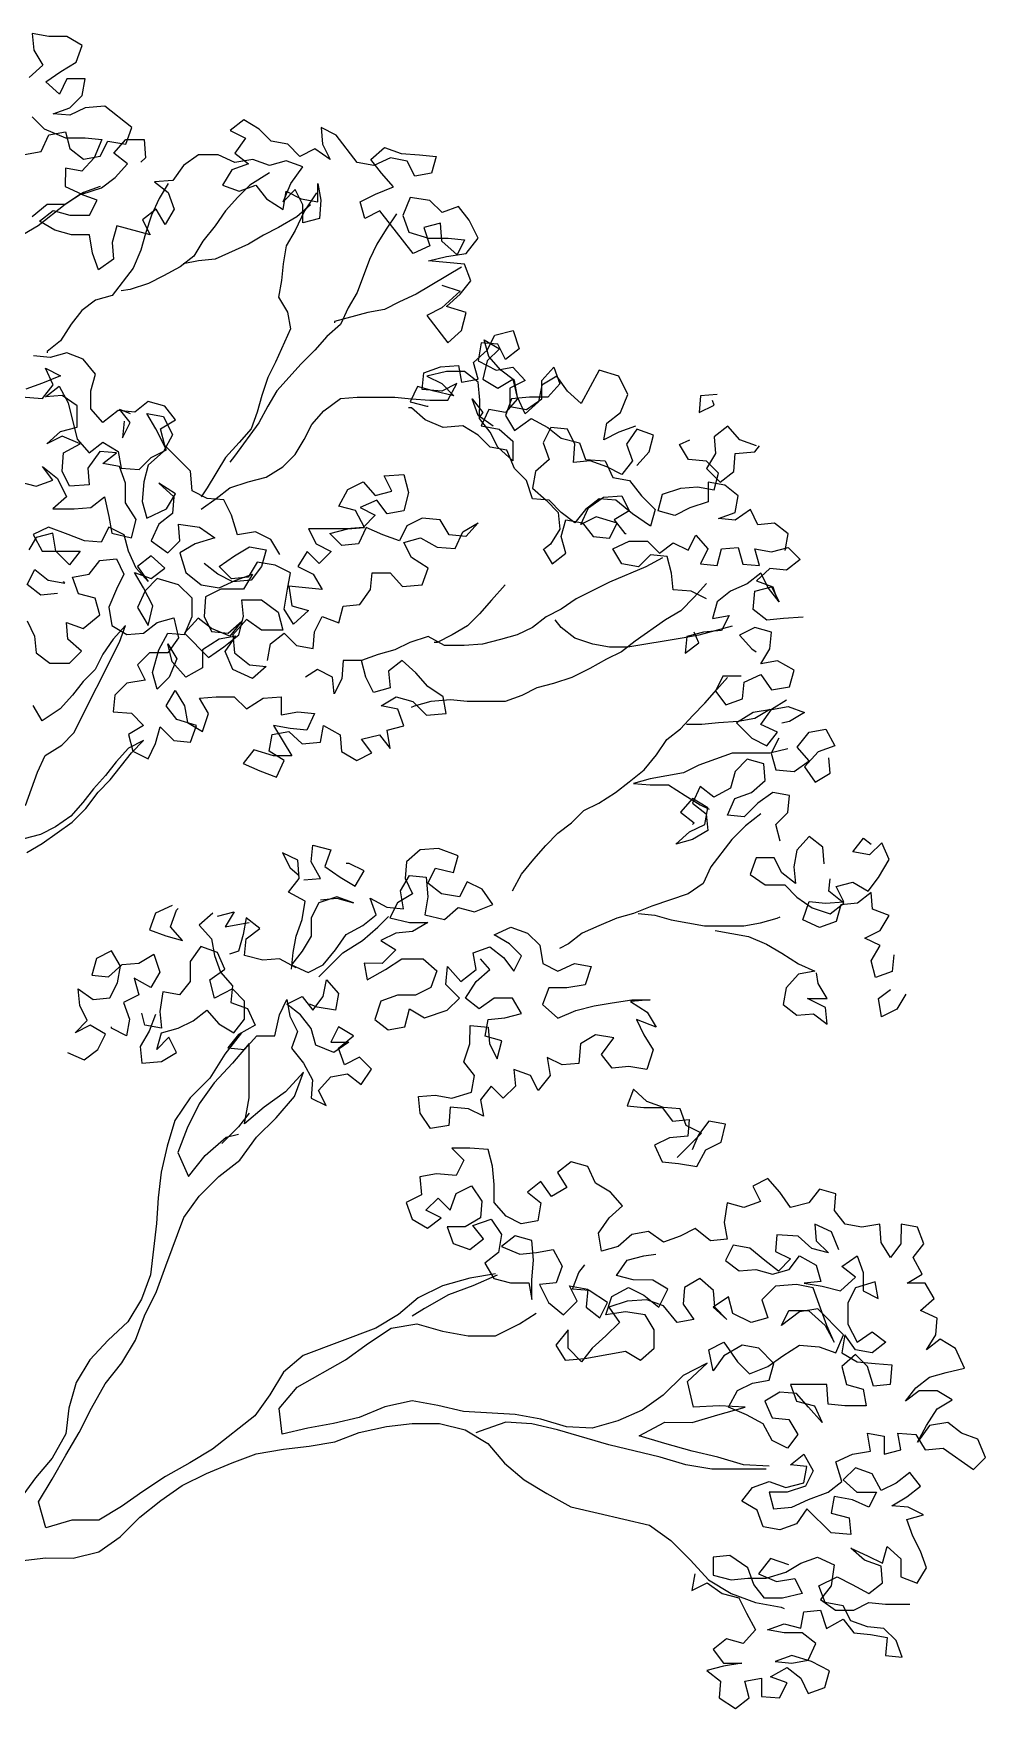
# Model space of a CAD drawing. Header units: millimetres. Extents: x -4.6 to 4.6, y 0 to 11.9.
# Drawn here: x 1.25 to 4.65, y 5.73 to 11.7 of the extents above; entities that cross this region are included whole.
import ezdxf

# ---------------------------------------------------------------- set-up
doc = ezdxf.new("R2010")
doc.units = ezdxf.units.MM
doc.layers.add('ceco.net 169', color=7, linetype='Continuous')

msp = doc.modelspace()

# ---------------------------------------------------------------- linework, layer by layer
at = {"layer": 'ceco.net 169'}
for p, q in [((1.9947, 8.1378), (1.9353, 8.0624)), ((1.9353, 8.0624), (1.8813, 7.9761)), ((1.8813, 7.9761), (1.8111, 7.9061)), ((1.8111, 7.9061), (1.7571, 7.8252)), ((1.7571, 7.8252), (1.73, 7.7335)), ((1.73, 7.7335), (1.7084, 7.6418)), ((1.7084, 7.6418), (1.6975, 7.5501)), ((1.6975, 7.5501), (1.692, 7.4584)), ((1.692, 7.4584), (1.6703, 7.2751)), ((1.6703, 7.2751), (1.6378, 7.1888)), ((1.6378, 7.1888), (1.5892, 7.1079)), ((1.5892, 7.1079), (1.519, 7.0432)), ((1.519, 7.0432), (1.4542, 6.9732)), ((1.4542, 6.9732), (1.4056, 6.8923)), ((1.4056, 6.8923), (1.3785, 6.8006)), ((1.3785, 6.8006), (1.3677, 6.7089)), ((1.3677, 6.7089), (1.319, 6.6227)), ((1.319, 6.6227), (1.2596, 6.5526)), ((1.2596, 6.5526), (1.2056, 6.4771))]:
    msp.add_line(p, q, dxfattribs=at)
for points in [[(1.2208, 11.2672), (1.2801, 11.278), (1.3072, 11.3373), (1.3665, 11.348), (1.3826, 11.2886), (1.4312, 11.2508), (1.4905, 11.2616), (1.5175, 11.3155), (1.5822, 11.3046), (1.6039, 11.364), (1.5068, 11.4396), (1.4367, 11.4342), (1.3828, 11.4073), (1.3234, 11.4128), (1.3828, 11.4343), (1.426, 11.4774), (1.4368, 11.5367), (1.3721, 11.5368), (1.3451, 11.4829), (1.2966, 11.5261), (1.3505, 11.5638), (1.4045, 11.5961), (1.4261, 11.6554), (1.3722, 11.6878), (1.3075, 11.6879), (1.2482, 11.6987), (1.2535, 11.6394), (1.2858, 11.5854), (1.2372, 11.5423)], [(1.2479, 11.4021), (1.291, 11.3589), (1.3665, 11.3264), (1.4366, 11.3264), (1.496, 11.3209), (1.4689, 11.2562), (1.4257, 11.2077), (1.3664, 11.2185), (1.3663, 11.1538), (1.4256, 11.1268), (1.4958, 11.1483), (1.5444, 11.186), (1.5876, 11.2345), (1.5391, 11.2723), (1.5823, 11.3208), (1.647, 11.3208), (1.6523, 11.256), (1.6361, 11.2399)], [(2.7092, 10.802), (2.7739, 10.7803), (2.7091, 10.721), (2.6551, 10.6941), (2.7306, 10.5969), (2.7792, 10.6401), (2.7954, 10.7048), (2.7253, 10.7264), (2.7739, 10.7695), (2.8117, 10.818), (2.7902, 10.8774), (2.6607, 10.8883), (2.7255, 10.9044), (2.7956, 10.9152), (2.8388, 10.9691), (2.8065, 11.0338), (2.7688, 11.0824), (2.7094, 11.0609), (2.6663, 11.1041), (2.5962, 11.1149), (2.5692, 11.0502), (2.5907, 10.9909), (2.6608, 10.9692), (2.7309, 10.9692), (2.7902, 10.9637), (2.7632, 10.9098), (2.7093, 10.9584), (2.704, 11.0231), (2.6446, 11.007), (2.6662, 10.9422), (2.6068, 10.9153), (2.5691, 10.9639), (2.526, 11.0179), (2.4883, 11.0665), (2.4343, 11.0395), (2.4182, 11.0989), (2.4721, 11.1258), (2.5369, 11.1527), (2.4938, 11.2013), (2.4561, 11.2499), (2.5047, 11.293), (2.564, 11.2714), (2.6287, 11.2659), (2.688, 11.2605), (2.6718, 11.2012), (2.6124, 11.1904), (2.5855, 11.2444), (2.5262, 11.2552), (2.4668, 11.2283), (2.4075, 11.2392), (2.3321, 11.3363), (2.2782, 11.3633), (2.2835, 11.304), (2.3104, 11.25), (2.2565, 11.2878), (2.2025, 11.2609), (2.1594, 11.3041), (2.1001, 11.315), (2.057, 11.3582), (2.0031, 11.3906), (1.9545, 11.3529), (2.0084, 11.3258), (1.9706, 11.2719), (2.0191, 11.2341), (1.9598, 11.2126), (1.9273, 11.1587), (1.9867, 11.1371), (2.046, 11.1586), (2.0837, 11.11), (2.143, 11.0722), (2.1539, 11.1369), (2.2078, 11.1099), (2.2671, 11.099), (2.2672, 11.1638), (2.2779, 11.1044), (2.2725, 11.0397), (2.2131, 11.0236), (2.2132, 11.0883), (2.1863, 11.1423), (2.1431, 11.0992), (2.1701, 11.1639), (2.2133, 11.2232), (2.154, 11.2448), (2.0946, 11.2287), (2.0353, 11.2503), (1.9706, 11.2396), (1.9113, 11.2666), (1.8411, 11.2667), (1.7872, 11.2289), (1.7493, 11.175), (1.6846, 11.1697), (1.7331, 11.1319), (1.7546, 11.0725), (1.7222, 11.0186), (1.6899, 11.0726), (1.6413, 11.0349), (1.6683, 10.9809), (1.5496, 11.0134), (1.5334, 10.9541), (1.5387, 10.8947), (1.4847, 10.857), (1.4632, 10.9164), (1.4525, 10.9811), (1.3878, 10.9812), (1.3284, 10.9974), (1.2745, 11.0298), (1.3231, 11.0675), (1.3824, 11.0513), (1.4526, 11.0512), (1.4796, 11.1052), (1.4203, 11.1268), (1.3663, 11.0891), (1.3015, 11.0891), (1.2476, 11.046)], [(1.7332, 11.1643), (1.7007, 11.1103), (1.6737, 11.051), (1.6521, 10.9863), (1.6358, 10.927), (1.6088, 10.8623), (1.5332, 10.7653), (1.4739, 10.7491), (1.4253, 10.7114), (1.3875, 10.6629), (1.3497, 10.6036), (1.3011, 10.5659), (1.3011, 10.5605)], [(2.0946, 11.2017), (2.0244, 11.1586), (1.9812, 11.1155), (1.938, 11.067), (1.9002, 11.0131), (1.857, 10.9592), (1.8246, 10.9053), (1.776, 10.8675), (1.7167, 10.8352), (1.6627, 10.8083), (1.598, 10.7868), (1.5656, 10.7814)], [(1.4904, 11.1537), (1.431, 11.1322), (1.3663, 11.0891), (1.2691, 11.0136), (1.2151, 10.9813), (1.1558, 10.9598), (1.1018, 10.9329), (1.0425, 10.9114), (1.0209, 10.906)], [(2.2618, 11.1314), (2.2186, 11.0667), (2.1861, 10.9966), (2.1537, 10.9427), (2.1429, 10.878), (2.1374, 10.8187), (2.1266, 10.7593), (2.1589, 10.7054), (2.1696, 10.646), (2.1156, 10.5274), (2.0885, 10.4735), (2.0669, 10.4088), (2.0507, 10.3494), (2.029, 10.2901), (1.9858, 10.2416), (1.9372, 10.1877), (1.8724, 10.0799), (1.8508, 10.0475)], [(2.2401, 11.0883), (2.1916, 11.0452), (2.1268, 11.0075), (2.0728, 10.9805), (2.0189, 10.9482), (1.9001, 10.8944), (1.8408, 10.8891), (1.7868, 10.8783)], [(2.5476, 11.0556), (2.5098, 11.0017), (2.4774, 10.9478), (2.4503, 10.8939), (2.4071, 10.7753), (2.3747, 10.7213), (2.3476, 10.662), (2.2991, 10.6189), (2.2559, 10.5704), (2.2073, 10.5219), (2.1209, 10.4249), (2.0885, 10.371), (2.056, 10.3117), (1.9696, 10.1931), (1.9534, 10.1715)], [(2.7794, 10.8666), (2.6175, 10.7697), (2.5581, 10.7428), (2.5041, 10.7158), (2.4448, 10.7051), (2.3261, 10.6728), (2.3261, 10.6674)], [(1.8508, 10.0044), (1.9047, 10.0421), (1.9533, 10.0798), (2.0181, 10.1013), (2.0828, 10.1175), (2.1422, 10.1552), (2.1854, 10.1983), (2.2178, 10.2522), (2.2448, 10.3061), (2.288, 10.3546), (2.3474, 10.3977), (2.4067, 10.4031), (2.5416, 10.4029), (2.6009, 10.3975), (2.6657, 10.392), (2.7304, 10.392), (2.7628, 10.4513), (2.7088, 10.4244), (2.6387, 10.4298), (2.6442, 10.4891), (2.7035, 10.5107), (2.7683, 10.516), (2.779, 10.4567), (2.8383, 10.4674), (2.8222, 10.5267), (2.8708, 10.5698), (2.8978, 10.6238), (2.9626, 10.6399), (2.9841, 10.5751), (2.9355, 10.5374), (2.9086, 10.5914), (2.8492, 10.5968), (2.8384, 10.5321), (2.9031, 10.4997), (2.9624, 10.5104), (3.0056, 10.4618), (2.9516, 10.4349), (2.9515, 10.3702), (3.0109, 10.3593), (3.0648, 10.3971), (3.0649, 10.4618), (3.1081, 10.5103), (3.1296, 10.4509), (3.0864, 10.4024), (3.0217, 10.4025), (2.957, 10.3972), (2.9353, 10.3378), (2.9676, 10.2839), (3.027, 10.327), (3.0863, 10.2945), (3.1348, 10.2567), (3.1996, 10.2405), (3.2211, 10.1811), (3.2912, 10.1757), (3.3181, 10.1163), (3.3774, 10.1055), (3.4205, 10.0515), (3.469, 10.0029), (3.4528, 9.9436), (3.3881, 9.9868), (3.3288, 10.0354), (3.2695, 10.0408), (3.2209, 10.0031), (3.1831, 9.9546), (3.1346, 9.9924), (3.0915, 10.0356), (3.0321, 10.0411), (3.0106, 10.1058), (2.9675, 10.149), (2.9406, 10.2138), (2.8813, 10.2246), (2.8382, 10.2678), (2.7842, 10.3002), (2.7141, 10.2949), (2.6494, 10.3219), (2.6009, 10.3651), (2.5901, 10.3651)], [(3.3992, 10.2997), (3.3398, 10.2781), (3.2859, 10.2512), (3.2967, 10.3105), (3.3453, 10.3483), (3.3723, 10.413), (3.34, 10.4777), (3.2699, 10.4994), (3.2051, 10.3807), (3.1566, 10.4239), (3.1189, 10.4779), (3.0649, 10.4456), (3.054, 10.3863), (3.0055, 10.3432), (2.9785, 10.4025), (2.9678, 10.4619), (2.9193, 10.4997), (2.8762, 10.5483), (2.86, 10.6076), (2.914, 10.5752), (2.8708, 10.5321), (2.8545, 10.4674), (2.9084, 10.435), (2.9624, 10.4673), (2.9785, 10.3971), (2.9353, 10.3486), (2.876, 10.3595), (2.849, 10.3002), (2.9137, 10.2893), (2.9622, 10.2461), (2.9621, 10.176), (2.9082, 10.2246), (2.8813, 10.2785), (2.8436, 10.3271), (2.8437, 10.3919), (2.8383, 10.4566), (2.7898, 10.4944), (2.7251, 10.4945), (2.6549, 10.4783), (2.7089, 10.4513), (2.752, 10.4081), (2.6819, 10.4244), (2.6225, 10.4406), (2.5955, 10.3867), (2.6548, 10.3705), (2.6602, 10.3705)], [(1.2092, 10.4041), (1.2847, 10.3987), (1.3225, 10.4472), (1.2956, 10.5066), (1.3495, 10.4795), (1.2848, 10.4526), (1.2254, 10.4311)], [(2.1311, 9.8423), (2.0988, 9.8963), (2.0449, 9.9233), (1.9801, 9.9126), (1.9586, 9.9827), (1.9317, 10.0367), (1.8724, 10.0421), (1.8185, 10.0691), (1.8131, 10.1393), (1.7215, 10.2311), (1.7054, 10.2904), (1.7594, 10.3227), (1.7216, 10.3713), (1.6623, 10.3876), (1.6137, 10.3498), (1.5544, 10.3553), (1.5004, 10.3122), (1.4573, 10.3608), (1.4574, 10.4255), (1.4736, 10.4848), (1.4305, 10.5388), (1.3712, 10.5604), (1.3118, 10.5443), (1.2525, 10.5498)], [(1.1982, 10.1021), (1.2629, 10.0858), (1.3222, 10.1074), (1.2845, 10.1559), (1.3384, 10.1127), (1.3707, 10.048), (1.3221, 10.0049), (1.3977, 10.0048), (1.457, 10.0101), (1.5056, 10.0479), (1.5217, 9.9777), (1.5324, 9.9184), (1.6025, 9.9021), (1.6188, 9.9668), (1.5811, 10.0262), (1.5811, 10.0963), (1.5596, 10.1557), (1.5003, 10.1665), (1.5489, 10.2042), (1.4895, 10.2097), (1.4463, 10.1504), (1.4517, 10.0911), (1.3815, 10.0857), (1.3546, 10.1397), (1.3601, 10.2044), (1.4194, 10.2367), (1.3547, 10.2638), (1.3008, 10.2368), (1.3494, 10.28), (1.4087, 10.2961), (1.4088, 10.3716), (1.3549, 10.4094), (1.2955, 10.4041), (1.3441, 10.4418), (1.3764, 10.3824), (1.4087, 10.2529), (1.4518, 10.2043), (1.5004, 10.2421), (1.5543, 10.2096), (1.565, 10.1503), (1.6297, 10.1448), (1.6729, 10.188), (1.7269, 10.2149), (1.6892, 10.2904), (1.6569, 10.3444), (1.7162, 10.3336), (1.7485, 10.2688), (1.7161, 10.2095), (1.6621, 10.161), (1.6459, 10.1017), (1.6404, 10.0315), (1.6565, 9.9722), (1.7267, 10.0045), (1.7591, 10.0584), (1.6998, 10.0962), (1.7537, 10.0476), (1.7483, 9.9883), (1.6997, 9.9506), (1.6727, 9.8913), (1.732, 9.8481), (1.7751, 9.8912), (1.7698, 9.9505), (1.8453, 9.9397), (1.8992, 9.9019), (1.8291, 9.8803), (1.7751, 9.848), (1.7966, 9.7779), (1.8505, 9.7347), (1.9152, 9.7238), (1.9746, 9.7507), (2.034, 9.7723), (2.0015, 9.7184), (1.9206, 9.7184), (1.8667, 9.6915), (1.8612, 9.6214), (1.8881, 9.5674), (1.9475, 9.562), (1.996, 9.6051), (1.9528, 9.5512), (1.8881, 9.5782), (1.8396, 9.616), (1.791, 9.5621), (1.8773, 9.4757), (1.9312, 9.5134), (1.9852, 9.5565), (2.0015, 9.6213), (1.9961, 9.6806), (2.0662, 9.6805), (2.1255, 9.6373), (2.1417, 9.5726), (2.0661, 9.5726), (2.0122, 9.6105), (1.9636, 9.5566), (1.969, 9.4918), (2.0229, 9.4486), (2.0822, 9.4432), (2.0336, 9.4001), (1.9635, 9.4325), (1.9366, 9.4972), (1.9744, 9.5512), (1.9151, 9.5404), (1.8557, 9.5027), (1.8556, 9.438), (1.7963, 9.4057), (1.7478, 9.4597), (1.7317, 9.5244), (1.764, 9.4704), (1.7369, 9.4057), (1.6937, 9.3626), (1.6776, 9.422), (1.6993, 9.5029), (1.7317, 9.5622), (1.791, 9.5567), (1.8181, 9.6214), (1.8181, 9.6862), (1.7696, 9.7347), (1.6941, 9.7564), (1.6509, 9.7133), (1.6239, 9.654), (1.6616, 9.5892), (1.6778, 9.6593), (1.6455, 9.7241), (1.6132, 9.778), (1.6725, 9.7564), (1.7211, 9.7941), (1.6726, 9.8373), (1.624, 9.7996), (1.6617, 9.7456), (1.6186, 9.7942), (1.5917, 9.8536), (1.5756, 9.9129), (1.5217, 9.94), (1.4946, 9.886), (1.4353, 9.8915), (1.376, 9.9131), (1.3059, 9.9402), (1.2519, 9.9132), (1.2842, 9.8539), (1.4191, 9.8537), (1.3813, 9.8052), (1.3328, 9.8538), (1.3221, 9.9186), (1.2627, 9.9024), (1.2357, 9.8593)], [(2.8921, 10.3001), (2.8382, 10.3379), (2.8167, 10.3973), (2.8544, 10.3487), (2.8436, 10.3325)], [(3.6906, 10.4127), (3.6312, 10.4073), (3.6258, 10.348), (3.6798, 10.3749), (3.6744, 10.3911)], [(1.5759, 10.3175), (1.5705, 10.2582), (1.5975, 10.3121), (1.5598, 10.3607), (1.5975, 10.3445)], [(3.4045, 10.1594), (3.4477, 10.2079), (3.4639, 10.2672), (3.4046, 10.2889), (3.3668, 10.235), (3.3883, 10.1756), (3.3505, 10.1271), (3.2966, 10.1541), (3.2373, 10.1757), (3.1779, 10.1704), (3.1834, 10.2351), (3.1564, 10.2891), (3.0971, 10.2945), (3.0701, 10.2406), (3.0916, 10.1813), (3.043, 10.1382), (3.0322, 10.0788), (3.0807, 10.0356), (3.1238, 9.9924), (3.1291, 9.9331), (3.0967, 9.8792), (3.0751, 9.863)], [(3.8307, 10.2291), (3.7714, 10.2508), (3.7282, 10.2994), (3.6797, 10.2616), (3.685, 10.2023), (3.6526, 10.1484), (3.7011, 10.0998), (3.7497, 10.1375), (3.7551, 10.2022), (3.8253, 10.2076), (3.8415, 10.2291)], [(3.9328, 9.8568), (3.9437, 9.9162), (3.8951, 9.954), (3.8358, 9.9486), (3.8089, 10.0026), (3.7549, 9.9649), (3.6956, 9.9703), (3.7549, 9.9919), (3.7658, 10.0512), (3.7173, 10.089), (3.6579, 10.0998), (3.6579, 10.0297), (3.5931, 10.0082), (3.5392, 9.9813), (3.4798, 9.9975), (3.4961, 10.0568), (3.5608, 10.0783), (3.6202, 10.0837), (3.6795, 10.0728), (3.6957, 10.1322), (3.6526, 10.1754), (3.5879, 10.1808), (3.5556, 10.2348), (3.5933, 10.2509)], [(2.0876, 9.4647), (2.0985, 9.5241), (2.147, 9.5618), (2.1902, 9.5186), (2.2495, 9.5077), (2.2549, 9.5671), (2.282, 9.621), (2.3413, 9.5994), (2.3575, 9.6587), (2.4169, 9.664), (2.4547, 9.7179), (2.4601, 9.7773), (2.5248, 9.7772), (2.568, 9.7286), (2.6381, 9.734), (2.6597, 9.7933), (2.6004, 9.8311), (2.5735, 9.8851), (2.6328, 9.9012), (2.6921, 9.8688), (2.7569, 9.8633), (2.7839, 9.9226), (2.8379, 9.9549), (2.7947, 9.9064), (2.7353, 9.9119), (2.703, 9.9658), (2.6383, 9.9713), (2.5843, 9.9444), (2.5573, 9.8905), (2.498, 9.9121), (2.4387, 9.9391), (2.4117, 9.8798), (2.3523, 9.8745), (2.3092, 9.9177), (2.3739, 9.9338), (2.4333, 9.9391), (2.401, 9.9985), (2.3417, 10.0147), (2.3741, 10.074), (2.428, 10.101), (2.4712, 10.0524), (2.5305, 10.0685), (2.5036, 10.1225), (2.5737, 10.1278), (2.5898, 10.063), (2.5736, 9.9983), (2.5142, 9.9876), (2.4765, 10.0362), (2.4172, 10.0093), (2.4711, 9.9822), (2.4279, 9.9391), (2.3686, 9.9338), (2.2337, 9.9339), (2.2606, 9.8799), (2.3145, 9.8529), (2.2713, 9.8098), (2.2282, 9.853), (2.1958, 9.7991), (2.2497, 9.7721), (2.282, 9.7181), (2.1634, 9.729), (2.1741, 9.6589), (2.2334, 9.6426), (2.1794, 9.5941), (2.1471, 9.6481), (2.158, 9.7182), (2.1688, 9.7775), (2.1149, 9.8046), (2.0502, 9.8154), (2.0178, 9.7615), (1.9584, 9.7562), (1.9153, 9.7993), (1.9693, 9.8371), (2.0233, 9.8694), (2.0826, 9.8585), (2.0664, 9.7992), (2.0285, 9.7507), (1.9638, 9.7454), (1.9099, 9.7724), (1.8614, 9.8102)], [(3.0697, 9.863), (3.1021, 9.809), (3.1506, 9.8468), (3.1345, 9.9061), (3.1507, 9.9654), (3.2101, 9.9546), (3.2478, 9.906), (3.3071, 9.9006), (3.3341, 9.9545), (3.2586, 9.9761), (3.2047, 9.9492), (3.2317, 10.0085), (3.2857, 10.0462), (3.3504, 10.0516), (3.3773, 9.9976), (3.3234, 9.9653), (3.3611, 9.9167), (3.3665, 9.9167)], [(3.6522, 9.6845), (3.5982, 9.7115), (3.5335, 9.7169), (3.5282, 9.7763), (3.512, 9.8356), (3.4527, 9.8411), (3.4095, 9.798), (3.3502, 9.8088), (3.3179, 9.8628), (3.3772, 9.8897), (3.442, 9.8896), (3.4851, 9.8465), (3.5337, 9.8842), (3.5876, 9.8572), (3.6146, 9.9111), (3.6577, 9.8625), (3.6307, 9.8086), (3.69, 9.8031), (3.7063, 9.8624), (3.7656, 9.8678), (3.7817, 9.8084), (3.8411, 9.803), (3.8249, 9.8623), (3.8843, 9.8515), (3.9436, 9.8676), (3.9867, 9.8244), (3.9381, 9.7867), (3.8788, 9.7922), (3.8302, 9.749), (3.8895, 9.7274), (3.9057, 9.6788)], [(1.2301, 9.6058), (1.257, 9.5518), (1.2623, 9.4925), (1.3108, 9.4547), (1.381, 9.4546), (1.4242, 9.4977), (1.3756, 9.5409), (1.3703, 9.6003), (1.4296, 9.5786), (1.489, 9.6271), (1.4729, 9.6865), (1.4136, 9.7027), (1.392, 9.7621), (1.4514, 9.7728), (1.4892, 9.8213), (1.5485, 9.8267), (1.5754, 9.7727), (1.5484, 9.7188), (1.5214, 9.6541), (1.5321, 9.5893), (1.586, 9.5569), (1.6454, 9.5622), (1.694, 9.6), (1.7533, 9.6161), (1.7694, 9.5459), (1.7316, 9.492), (1.6669, 9.4921), (1.6237, 9.449), (1.6506, 9.395), (1.5859, 9.3843), (1.5427, 9.3412), (1.5372, 9.2818), (1.602, 9.2764), (1.6451, 9.2332), (1.5911, 9.2009), (1.6072, 9.1415), (1.6612, 9.1145), (1.6882, 9.1684), (1.7044, 9.2277), (1.7529, 9.1792), (1.8122, 9.1737), (1.8339, 9.233), (1.7638, 9.2547), (1.7261, 9.3032), (1.7585, 9.3572), (1.7908, 9.3032), (1.8015, 9.2438), (1.8554, 9.2114), (1.8771, 9.2761), (1.8448, 9.3301), (1.9041, 9.3354), (1.9688, 9.3354), (2.0119, 9.2922), (2.0713, 9.3299), (2.1361, 9.3352), (2.136, 9.2705), (2.1953, 9.2812), (2.2547, 9.2758), (2.2276, 9.2165), (2.1683, 9.2219), (2.109, 9.2328), (2.1736, 9.1248), (2.1089, 9.1249), (2.0388, 9.1465), (2.001, 9.098), (2.0603, 9.071), (2.1196, 9.0494), (2.1466, 9.1087), (2.0927, 9.1411), (2.1036, 9.2004), (2.1629, 9.2111), (2.2114, 9.1679), (2.2762, 9.1733), (2.287, 9.2326), (2.3463, 9.2002), (2.3516, 9.1408), (2.4056, 9.1084), (2.4595, 9.1354), (2.4218, 9.1839), (2.4866, 9.2001), (2.5243, 9.1515), (2.5135, 9.2162), (2.5729, 9.2323), (2.5514, 9.2917), (2.492, 9.3025), (2.546, 9.3349), (2.6053, 9.3186), (2.6538, 9.27), (2.724, 9.2754), (2.7132, 9.3347), (2.6593, 9.3725), (2.6162, 9.4211), (2.5677, 9.4643), (2.5191, 9.4266), (2.5245, 9.3672), (2.4651, 9.3511), (2.4382, 9.4051), (2.4221, 9.4644), (2.3573, 9.4645), (2.3519, 9.3998), (2.3249, 9.3459), (2.3195, 9.4052), (2.2656, 9.4322), (2.2224, 9.4053)], [(1.338, 9.7028), (1.2787, 9.6974), (1.2302, 9.7352), (1.2572, 9.7892), (1.3057, 9.7514), (1.365, 9.7405), (1.3597, 9.7459)], [(3.4959, 9.8303), (3.4365, 9.798), (3.307, 9.7441), (3.1883, 9.6849), (3.1343, 9.6472), (3.0803, 9.6203), (3.0317, 9.5826), (2.9778, 9.5556), (2.9184, 9.5395), (2.8537, 9.5234), (2.7889, 9.518), (2.7188, 9.5181), (2.6595, 9.5505), (2.5947, 9.529), (2.5408, 9.5021), (2.4814, 9.486), (2.4221, 9.4644), (2.4113, 9.4644)], [(3.6522, 9.7384), (3.609, 9.6899), (3.5604, 9.6414), (3.5064, 9.6091), (3.3985, 9.5337), (3.3499, 9.496), (3.2959, 9.469), (3.2366, 9.4367), (3.1718, 9.4044), (3.1071, 9.3829), (3.0477, 9.3668), (2.9937, 9.3398), (2.9344, 9.3183), (2.7995, 9.3184), (2.7402, 9.3239), (2.6701, 9.3186), (2.6107, 9.3024), (2.5999, 9.2971)], [(2.9348, 9.7337), (2.8862, 9.6798), (2.843, 9.6313), (2.7998, 9.5882), (2.7458, 9.5558), (2.6918, 9.5289), (2.681, 9.5289)], [(3.9973, 9.6194), (3.9272, 9.6141), (3.8679, 9.6088), (3.8193, 9.6466), (3.8248, 9.7113), (3.8842, 9.7274), (3.9111, 9.6734), (3.8734, 9.722), (3.8464, 9.776), (3.7979, 9.7383), (3.7385, 9.7114), (3.6899, 9.6737), (3.6737, 9.6143), (3.733, 9.6251), (3.706, 9.5711), (3.6413, 9.5658), (3.5819, 9.5497), (3.5765, 9.4904), (3.625, 9.5281), (3.6089, 9.5658)], [(3.7438, 9.5873), (3.6251, 9.555), (3.5657, 9.5443), (3.3715, 9.5121), (3.3068, 9.5122), (3.2474, 9.523), (3.1827, 9.5447), (3.1342, 9.5825), (3.1127, 9.6094)], [(1.2241, 8.9477), (1.2673, 9.0663), (1.2944, 9.1256), (1.3537, 9.1633), (1.3969, 9.2065), (1.559, 9.53), (1.5807, 9.5893), (1.5375, 9.5408), (1.4997, 9.4869), (1.4726, 9.4329), (1.4295, 9.3898), (1.3916, 9.3413), (1.3485, 9.2928), (1.2837, 9.2497), (1.2514, 9.3037)], [(3.776, 9.4093), (3.7112, 9.4093), (3.6842, 9.3554), (3.7219, 9.3068), (3.7813, 9.3283), (3.7867, 9.3877), (3.8461, 9.4146), (3.8838, 9.3606), (3.9486, 9.3713), (3.9648, 9.4307), (3.9055, 9.4631), (3.8461, 9.4523), (3.8786, 9.5063), (3.884, 9.5656), (3.8247, 9.5818), (3.7707, 9.5549), (3.8138, 9.5063), (3.83, 9.4955)], [(2.9607, 8.644), (2.9932, 8.7033), (3.0364, 8.7572), (3.0796, 8.8057), (3.1228, 8.8488), (3.1713, 8.8866), (3.2145, 8.9297), (3.2685, 8.9566), (3.3279, 8.9943), (3.3765, 9.032), (3.4304, 9.0751), (3.4736, 9.129), (3.5114, 9.1829), (3.56, 9.2207), (3.6032, 9.2692), (3.6464, 9.3123), (3.6896, 9.3608), (3.7274, 9.4039)], [(3.9377, 9.3228), (3.8838, 9.2905), (3.819, 9.2798), (3.7596, 9.242), (3.8135, 9.1881), (3.8675, 9.161), (3.9053, 9.2095), (3.8459, 9.2366), (3.8838, 9.2905), (3.9431, 9.3012), (4.0024, 9.2796), (3.9484, 9.2473), (3.9215, 9.2419)], [(3.8784, 9.2905), (3.8244, 9.2582), (3.765, 9.2474), (3.6949, 9.2421), (3.6356, 9.2368), (3.5816, 9.2368)], [(3.9106, 9.188), (3.8836, 9.134), (3.8997, 9.0747), (3.9645, 9.0692), (4.0184, 9.107), (3.9753, 9.1555), (4.0185, 9.2094), (4.0779, 9.2202), (4.1102, 9.1608), (4.0508, 9.1393), (4.0022, 9.0854), (4.0399, 9.0314), (4.0939, 9.0637), (4.0886, 9.1177)], [(1.2293, 8.7805), (1.2833, 8.8128), (1.3912, 8.8882), (1.4398, 8.9367), (1.483, 8.996), (1.5262, 9.0391), (1.6018, 9.1361), (1.645, 9.1793), (1.5911, 9.1523), (1.5479, 9.1038), (1.5101, 9.0553), (1.4669, 9.0068), (1.4291, 8.9583), (1.3859, 8.9098), (1.3319, 8.8721), (1.2779, 8.8451), (1.2186, 8.829)], [(3.943, 9.1502), (3.8782, 9.1341), (3.7434, 9.1342), (3.6246, 9.0911), (3.5707, 9.0642), (3.452, 9.0427), (3.3926, 9.0266), (3.452, 9.0212), (3.5167, 9.0211), (3.576, 8.9833), (3.6299, 8.9509), (3.6623, 8.9347)], [(3.9157, 8.8212), (3.8996, 8.8805), (3.9428, 8.9236), (3.9482, 8.983), (3.8889, 8.9938), (3.8349, 8.9561), (3.7863, 8.9076), (3.727, 8.913), (3.754, 8.9723), (3.8134, 8.9939), (3.8619, 9.037), (3.8566, 9.0963), (3.7973, 9.1126), (3.7541, 9.0694), (3.7378, 9.0101), (3.6785, 8.9778), (3.63, 9.0156), (3.6029, 8.9563), (3.6515, 8.9185), (3.6568, 8.8591), (3.6028, 8.8268), (3.5435, 8.8107), (3.5921, 8.8538), (3.646, 8.8807), (3.6569, 8.9401), (3.603, 8.9725), (3.5598, 8.924), (3.6083, 8.8862), (3.6029, 8.8808)], [(3.8457, 8.9183), (3.7917, 8.8752), (3.7431, 8.8267), (3.6675, 8.7297), (3.6404, 8.6704), (3.5865, 8.6327), (3.457, 8.5896), (3.3922, 8.5627), (3.3329, 8.5466), (3.2681, 8.5197), (3.2087, 8.4927), (3.1602, 8.455), (3.1278, 8.4389)], [(4.072, 8.7401), (4.0667, 8.7994), (4.0182, 8.8372), (3.975, 8.7887), (3.9642, 8.7294), (3.9695, 8.6701), (3.921, 8.7079), (3.8941, 8.7618), (3.8293, 8.7619), (3.8077, 8.7026), (3.8616, 8.6648), (3.9317, 8.6647), (3.9748, 8.6215), (4.0287, 8.5837), (4.0935, 8.5621), (4.142, 8.5998), (4.0881, 8.643), (4.0936, 8.6861)], [(2.1729, 8.3642), (2.1784, 8.4236), (2.1892, 8.4829), (2.2108, 8.5422), (2.2217, 8.6069), (2.1624, 8.6394), (2.2002, 8.6879), (2.1949, 8.7526), (2.1409, 8.7796), (2.1679, 8.7257), (2.2002, 8.6987)], [(2.2756, 8.6123), (2.335, 8.6176), (2.3943, 8.6014), (2.335, 8.623), (2.2702, 8.6015), (2.2432, 8.5476), (2.2432, 8.4828), (2.2107, 8.4289), (2.1729, 8.3804), (2.2323, 8.3534), (2.2862, 8.3803), (2.3294, 8.4342), (2.3672, 8.4881), (2.4266, 8.5204), (2.4752, 8.5582), (2.4537, 8.6175), (2.513, 8.5851), (2.5723, 8.5796), (2.5616, 8.6444), (2.594, 8.6983), (2.6533, 8.6928), (2.6586, 8.6227), (2.6478, 8.558), (2.7179, 8.5417), (2.7665, 8.5849), (2.8258, 8.5686), (2.8906, 8.5955), (2.8529, 8.6495), (2.7989, 8.6765), (2.7719, 8.6226), (2.7072, 8.6335), (2.6587, 8.6713), (2.6857, 8.7252), (2.7504, 8.7089), (2.7667, 8.7683), (2.6966, 8.7953), (2.6318, 8.79), (2.5832, 8.7469), (2.5778, 8.6875), (2.6047, 8.6336), (2.5507, 8.6012), (2.5237, 8.5473), (2.5938, 8.5311), (2.6586, 8.531), (2.6046, 8.4987), (2.5452, 8.4934), (2.4913, 8.4664), (2.5452, 8.434), (2.4966, 8.3855), (2.4319, 8.3856), (2.4426, 8.3262), (2.5074, 8.3639), (2.5667, 8.4016), (2.6423, 8.4016), (2.6908, 8.3584), (2.6691, 8.299), (2.6152, 8.2721), (2.5504, 8.2722), (2.4911, 8.2507), (2.4694, 8.186), (2.518, 8.1481), (2.5773, 8.1589), (2.5935, 8.2236), (2.6475, 8.1912), (2.7284, 8.2181), (2.7716, 8.2612), (2.7231, 8.3098), (2.7285, 8.3745), (2.777, 8.3205), (2.831, 8.3636), (2.8203, 8.423), (2.8796, 8.4445), (2.9282, 8.4067), (2.9659, 8.3581), (2.9929, 8.412), (2.9498, 8.4552), (2.8959, 8.4876), (2.9552, 8.5146), (3.0145, 8.4929), (3.0577, 8.4497), (3.0684, 8.385), (3.1223, 8.358), (3.1817, 8.3849), (3.241, 8.374), (3.2194, 8.3093), (3.1546, 8.2986), (3.0899, 8.2987), (3.0683, 8.2393), (3.1222, 8.1907), (3.1869, 8.2177), (3.2517, 8.2338), (3.3164, 8.2445), (3.3865, 8.2552), (3.4513, 8.2552), (3.3811, 8.2498), (3.4404, 8.212), (3.4728, 8.1581), (3.4027, 8.1851), (3.4296, 8.1311), (3.4619, 8.0772), (3.4402, 8.0071), (3.3755, 8.0179), (3.3162, 8.0126), (3.2785, 8.0611), (3.3217, 8.1204), (3.257, 8.1313), (3.203, 8.099), (3.1975, 8.0289), (3.1382, 8.0235), (3.0843, 8.0505), (3.095, 7.9858), (3.0518, 7.9319), (3.0249, 7.9859), (2.9656, 8.0075), (2.9709, 7.9481), (2.9277, 7.905), (2.8846, 7.9482), (2.8468, 7.8997), (2.8575, 7.8404), (2.8036, 7.8674), (2.7389, 7.8728), (2.7334, 7.8081), (2.6687, 7.7974), (2.631, 7.8514), (2.6256, 7.9107), (2.685, 7.916), (2.7443, 7.9052), (2.8144, 7.9267), (2.8253, 7.986), (2.7876, 8.0346), (2.8092, 8.0993), (2.8093, 8.1641), (2.874, 8.1586), (2.8793, 8.0993), (2.9063, 8.0453), (2.9225, 8.11), (2.8632, 8.1263), (2.874, 8.1856), (2.9334, 8.1909), (2.9927, 8.2071), (2.9604, 8.261), (2.8957, 8.2611), (2.8417, 8.2234), (2.7932, 8.2612), (2.831, 8.3205), (2.8796, 8.3636), (2.8472, 8.4014)], [(2.2164, 8.6825), (2.2757, 8.6878), (2.2434, 8.7472), (2.2488, 8.8065), (2.3136, 8.7903), (2.2919, 8.7309), (2.3458, 8.6931), (2.3998, 8.6607), (2.4322, 8.7146), (2.3783, 8.7416), (2.3675, 8.7417)], [(4.3199, 8.4162), (4.3144, 8.3569), (4.2551, 8.3354), (4.239, 8.3947), (4.2714, 8.4486), (4.2174, 8.4756), (4.2714, 8.5026), (4.3038, 8.5565), (4.2445, 8.5781), (4.2392, 8.6375), (4.1906, 8.5997), (4.1313, 8.5944), (4.115, 8.5351), (4.0557, 8.5136), (3.9963, 8.5406), (4.018, 8.6053), (4.0773, 8.5998), (4.142, 8.6052), (4.1151, 8.6591), (4.1745, 8.6753), (4.2284, 8.6429), (4.2662, 8.6914), (4.304, 8.7561), (4.2771, 8.8154), (4.2339, 8.7723), (4.1746, 8.7832), (4.2124, 8.8317), (4.2393, 8.8101)], [(1.747, 8.5912), (1.6876, 8.5643), (1.666, 8.505), (1.7253, 8.4833), (1.7846, 8.4671), (1.7415, 8.5157), (1.7632, 8.575), (1.7686, 8.5804)], [(1.8926, 8.5641), (1.844, 8.521), (1.8871, 8.4724), (1.8979, 8.413), (1.9194, 8.3537), (1.9625, 8.3051), (1.957, 8.2458), (2.0164, 8.2241), (2.0433, 8.1648), (1.9839, 8.1325), (1.9461, 8.0839), (2.0054, 8.0785), (2.0486, 8.127), (2.1134, 8.1269), (2.1296, 8.2024), (2.1566, 8.2564), (2.1674, 8.197), (2.1943, 8.1431), (2.1727, 8.0837), (2.2158, 8.0298), (2.2481, 7.9704), (2.2426, 7.9057), (2.2965, 7.8786), (2.2696, 7.9326), (2.3128, 7.9811), (2.3722, 7.9918), (2.4207, 7.954), (2.4585, 8.008), (2.4154, 8.0511), (2.3614, 8.0242), (2.3399, 8.0836), (2.3939, 8.1267), (2.34, 8.1591), (2.3129, 8.1052), (2.3777, 8.1051), (2.3237, 8.0674), (2.259, 8.0944), (2.2429, 8.1538), (2.2051, 8.2024), (2.1566, 8.2402), (2.2106, 8.2671), (2.2483, 8.2185), (2.2861, 8.267), (2.297, 8.3264), (2.3401, 8.2778), (2.3292, 8.2184), (2.2645, 8.2293), (2.2375, 8.2401)], [(1.9088, 8.5533), (1.9681, 8.5694), (1.9357, 8.5155), (1.9951, 8.5262), (2.022, 8.5316)], [(2.1891, 8.3696), (2.1298, 8.402), (2.0705, 8.3967), (2.0057, 8.4129), (2.0112, 8.4723), (2.0598, 8.51), (2.0113, 8.5478), (2.0004, 8.4885), (1.9842, 8.4291), (1.9518, 8.4184)], [(2.27, 8.3372), (2.3564, 8.4234), (2.4265, 8.4665), (2.4805, 8.515), (2.5183, 8.5527)], [(3.4084, 8.5627), (3.4677, 8.5572), (3.527, 8.541), (3.6457, 8.5193), (3.7859, 8.5192), (3.8453, 8.5299), (3.9046, 8.5461), (3.9154, 8.5514)], [(3.6834, 8.5031), (3.8021, 8.4814), (3.8668, 8.4544), (3.9207, 8.422), (3.98, 8.3842), (4.0393, 8.3571), (3.98, 8.3464), (3.9368, 8.2979), (3.9259, 8.2386), (3.9745, 8.2008), (4.0338, 8.2061), (4.0823, 8.1683), (4.077, 8.2276), (4.0123, 8.2601), (4.0824, 8.26), (4.0501, 8.314), (4.0447, 8.3517)], [(1.3743, 8.0683), (1.4336, 8.0413), (1.4822, 8.079), (1.5092, 8.1329), (1.4553, 8.1653), (1.4013, 8.1384), (1.4445, 8.1815), (1.4176, 8.2355), (1.4123, 8.2948), (1.4662, 8.257), (1.5255, 8.2623), (1.5525, 8.3163), (1.5634, 8.3756), (1.5311, 8.4296), (1.4771, 8.4026), (1.4609, 8.3433), (1.5202, 8.3379), (1.5688, 8.381), (1.6281, 8.3863), (1.6821, 8.4186), (1.7036, 8.3539), (1.6712, 8.3), (1.6119, 8.3324), (1.628, 8.273), (1.5741, 8.2461), (1.5956, 8.1868), (1.5847, 8.1274), (1.5308, 8.1544), (1.5308, 8.1598)], [(1.6873, 8.2029), (1.6657, 8.1435), (1.6332, 8.0896), (1.6386, 8.0303), (1.7087, 8.0356), (1.7627, 8.0679), (1.7358, 8.1219), (1.6926, 8.0788), (1.7088, 8.1381), (1.7682, 8.1542), (1.8221, 8.1812), (1.8707, 8.2189), (1.9138, 8.1703), (1.9677, 8.1379), (2.0055, 8.1864), (2.0056, 8.2511), (1.9625, 8.2943), (1.8977, 8.262), (1.8816, 8.3267), (1.9356, 8.3645), (1.9087, 8.4238), (1.8493, 8.4454), (1.8115, 8.3915), (1.8115, 8.3214), (1.7737, 8.2729), (1.7143, 8.2837), (1.7035, 8.2136), (1.7088, 8.1543), (1.6495, 8.1651), (1.6387, 8.2083)], [(4.3629, 8.2759), (4.3305, 8.222), (4.2765, 8.1951), (4.2658, 8.2598), (4.309, 8.2922)], [(2.9002, 7.2793), (2.8084, 7.2632), (2.7113, 7.2363), (2.625, 7.1933), (2.5548, 7.134), (2.4738, 7.0855), (2.2148, 6.9887), (2.1446, 6.9294), (2.096, 6.8485), (2.042, 6.773), (1.8909, 6.6545), (1.8099, 6.606), (1.7235, 6.5576), (1.6426, 6.5037), (1.567, 6.4498), (1.4861, 6.4014), (1.389, 6.4014), (1.2972, 6.3746), (1.2703, 6.4663), (1.319, 6.5472), (1.3676, 6.6334), (1.4162, 6.7143), (1.4594, 6.8006), (1.5081, 6.8868), (1.5675, 6.9623), (1.6161, 7.0432), (1.6485, 7.1294), (1.6918, 7.2157), (1.7242, 7.3074), (1.7891, 7.4799), (1.8431, 7.5554), (1.9133, 7.6255), (1.9889, 7.6847), (2.0483, 7.7656), (2.1185, 7.8356), (2.1833, 7.9111), (2.2157, 7.9974), (2.1509, 7.9273), (2.0754, 7.8734), (2.0052, 7.8142), (2.0215, 7.9059), (2.0216, 8.1001), (1.9622, 8.03), (1.8974, 7.9599), (1.8434, 7.8844), (1.8002, 7.7982), (1.7678, 7.7119), (1.8054, 7.6256), (1.8648, 7.701), (1.9404, 7.7657), (1.9836, 7.7764)], [(3.5478, 7.6941), (3.6342, 7.7803), (3.5803, 7.8073), (3.5588, 7.8667), (3.4995, 7.8721), (3.4401, 7.8938), (3.3916, 7.937), (3.37, 7.8777), (3.4293, 7.8722), (3.4941, 7.8721), (3.5318, 7.8236), (3.5911, 7.8289), (3.5857, 7.7696), (3.5209, 7.7642), (3.467, 7.7373), (3.4939, 7.678), (3.5532, 7.6725), (3.6179, 7.6617), (3.6504, 7.721), (3.7043, 7.7479), (3.7206, 7.8126), (3.6612, 7.8234), (3.6234, 7.7749), (3.6018, 7.721)], [(2.0214, 7.8519), (1.9836, 7.8034), (1.9242, 7.7441)], [(3.6112, 6.2106), (3.6004, 6.1513), (3.6543, 6.1782), (3.7083, 6.1404), (3.7676, 6.1242), (3.7945, 6.0702), (3.8268, 6.0108), (3.7836, 5.9623), (3.7243, 5.9786), (3.6757, 5.9408), (3.7134, 5.8923), (3.7782, 5.8922), (3.7134, 5.8815), (3.6541, 5.8653), (3.7026, 5.8275), (3.6971, 5.7682), (3.7564, 5.7304), (3.805, 5.7681), (3.7889, 5.8275), (3.8482, 5.8382), (3.8482, 5.7735), (3.9129, 5.768), (3.9399, 5.8219), (3.8806, 5.8436), (3.94, 5.8759), (3.9885, 5.8381), (4.0154, 5.7841), (4.0748, 5.8056), (4.091, 5.8649), (4.0263, 5.8974), (3.9562, 5.919), (3.8968, 5.8975), (3.9562, 5.892), (4.0155, 5.9028), (4.0425, 5.9621), (3.994, 5.9999), (3.9293, 5.9999), (3.87, 6.0108), (3.9293, 6.0323), (3.9886, 6.0161), (3.9995, 6.0754), (4.0588, 6.0807), (4.0803, 6.016), (4.1397, 6.0483), (4.1774, 5.9997), (4.2368, 5.9943), (4.2961, 5.9834), (4.2906, 5.9187), (4.35, 5.9132), (4.3284, 5.9726), (4.2853, 6.0158), (4.226, 6.0212), (4.1667, 6.0429), (4.1398, 6.0968), (4.075, 6.1077), (4.0535, 6.167), (4.1183, 6.1994), (4.1722, 6.1723), (4.2315, 6.1399), (4.2801, 6.1776), (4.2747, 6.237), (4.2154, 6.2586), (4.1669, 6.3018), (4.2262, 6.2748), (4.2801, 6.2478), (4.2964, 6.3071), (4.3449, 6.2639), (4.3448, 6.1991), (4.4041, 6.1775), (4.4366, 6.2314), (4.415, 6.2908), (4.3881, 6.3448), (4.3666, 6.4041), (4.4259, 6.4202), (4.372, 6.4473), (4.3127, 6.4527), (4.3667, 6.485), (4.4153, 6.5227), (4.3775, 6.5713), (4.329, 6.5336), (4.275, 6.5067), (4.2427, 6.5661), (4.1834, 6.5877), (4.1402, 6.5446), (4.1887, 6.5014), (4.2588, 6.5013), (4.2318, 6.4474), (4.1725, 6.4744), (4.1077, 6.4853), (4.0969, 6.4259), (4.1616, 6.4097), (4.167, 6.3504), (4.0968, 6.3558), (4.0106, 6.4422), (3.9728, 6.3883), (3.9134, 6.3668), (3.8541, 6.3776), (3.8326, 6.437), (3.7787, 6.4694), (3.8165, 6.5179), (3.8758, 6.5394), (3.9352, 6.5178), (3.9999, 6.5339), (4.0107, 6.5932), (3.9514, 6.5987), (4, 6.6364), (4.0323, 6.577), (4.0053, 6.5231), (3.9405, 6.5016), (3.8758, 6.5017), (3.8919, 6.4423), (3.9567, 6.4476), (4.016, 6.4746), (4.0862, 6.5015), (4.1348, 6.5392), (4.1133, 6.6093), (4.1726, 6.6362), (4.2374, 6.647), (4.2266, 6.7117), (4.286, 6.7009), (4.2859, 6.6361), (4.3452, 6.6523), (4.3345, 6.7116), (4.3992, 6.7062), (4.4316, 6.6522), (4.4963, 6.6575), (4.6041, 6.5819), (4.6473, 6.625), (4.6204, 6.6898), (4.5611, 6.7114), (4.5126, 6.7492), (4.4478, 6.7385), (4.4046, 6.6792), (4.437, 6.7385), (4.4748, 6.7978), (4.5288, 6.8301), (4.4749, 6.8625), (4.4102, 6.8626), (4.3616, 6.8249), (4.3994, 6.8734), (4.448, 6.9111), (4.5073, 6.9272), (4.5721, 6.9433), (4.5398, 7.0135), (4.4859, 7.0459), (4.4373, 7.0082), (4.4697, 7.0621), (4.4751, 7.1214), (4.4158, 7.1485), (4.4644, 7.1916), (4.4321, 7.2456), (4.3674, 7.2456), (4.4213, 7.2779), (4.389, 7.3373), (4.4268, 7.3858), (4.4053, 7.4452), (4.346, 7.456), (4.3459, 7.3859), (4.3081, 7.3374), (4.2758, 7.3913), (4.2705, 7.4561), (4.2057, 7.4454), (4.1464, 7.4562), (4.1087, 7.5048), (4.1141, 7.5641), (4.0548, 7.5803), (4.017, 7.5318), (3.9523, 7.5157), (3.9145, 7.5697), (3.8714, 7.6183), (3.8175, 7.5914), (3.8444, 7.5374), (3.785, 7.5159), (3.7257, 7.5321), (3.7149, 7.462), (3.7256, 7.4026), (3.6662, 7.3973), (3.6123, 7.4405), (3.5584, 7.4136), (3.499, 7.3921), (3.4451, 7.4299), (3.3858, 7.4191), (3.3372, 7.376), (3.2778, 7.3599), (3.2671, 7.4246), (3.3049, 7.4785), (3.3535, 7.5216), (3.3104, 7.5702), (3.2565, 7.6027), (3.2296, 7.662), (3.1702, 7.6783), (3.1217, 7.6405), (3.154, 7.5866), (3.1, 7.5542), (3.0623, 7.6082), (3.0137, 7.5705), (3.0622, 7.5327), (3.0514, 7.468), (2.992, 7.4572), (2.9381, 7.4843), (2.895, 7.5329), (2.8951, 7.5976), (2.8897, 7.6623), (2.8736, 7.7217), (2.8089, 7.7271), (2.7441, 7.7272), (2.7872, 7.684), (2.7602, 7.6301), (2.6901, 7.6355), (2.6308, 7.6248), (2.6361, 7.5601), (2.5821, 7.5331), (2.6036, 7.4738), (2.6576, 7.4414), (2.7061, 7.4791), (2.6522, 7.5061), (2.6954, 7.5492), (2.7385, 7.506), (2.7602, 7.5653), (2.8141, 7.5923), (2.8518, 7.5383), (2.8464, 7.479), (2.7924, 7.4466), (2.7277, 7.4467), (2.7492, 7.3873), (2.8085, 7.3657), (2.8571, 7.4034), (2.8194, 7.452), (2.8842, 7.4735), (2.9219, 7.4196), (2.911, 7.3548), (2.8624, 7.3171), (2.8947, 7.2631), (2.9541, 7.2469), (3.0188, 7.2468), (3.0295, 7.1875), (3.0296, 7.2576), (3.0351, 7.3277), (3.0297, 7.3979), (2.9704, 7.4141), (2.9218, 7.3764), (2.9865, 7.3494), (3.0459, 7.3547), (3.1052, 7.3654), (3.1375, 7.3061), (3.1159, 7.2468), (3.0566, 7.2414), (3.0889, 7.1767), (3.1428, 7.1335), (3.1914, 7.182), (3.1644, 7.2359), (3.2292, 7.2251), (3.2237, 7.1604), (3.2722, 7.1225), (3.2992, 7.1765), (3.2345, 7.2197), (3.1752, 7.2251), (3.1968, 7.2844), (3.2184, 7.3114)], [(4.1247, 7.3645), (4.0978, 7.4293), (4.0385, 7.4563), (4.0438, 7.3969), (4.087, 7.3538), (4.0276, 7.37), (3.9791, 7.4132), (3.9036, 7.4187), (3.8982, 7.3593), (3.9521, 7.3323), (3.9089, 7.2892), (3.8604, 7.327), (3.8065, 7.3702), (3.7471, 7.381), (3.7201, 7.3271), (3.7686, 7.2893), (3.828, 7.2947), (3.8873, 7.2784), (3.9467, 7.2945), (3.9845, 7.3431), (4.0438, 7.3106), (4.0599, 7.2513), (4.0006, 7.246), (4.0653, 7.2351), (4.13, 7.2189), (4.184, 7.2674), (4.1355, 7.3052), (4.1894, 7.3429), (4.211, 7.2835), (4.2109, 7.2188), (4.2648, 7.1918), (4.2541, 7.2511), (4.1839, 7.2296), (4.1569, 7.1757), (4.1569, 7.1002), (4.1892, 7.0354), (4.2431, 7.0731), (4.2917, 7.0353), (4.2431, 6.9976), (4.1837, 7.0084), (4.146, 7.0624), (4.1352, 6.9977), (4.1891, 6.9653), (4.2538, 6.9598), (4.3132, 6.9544), (4.3077, 6.8843), (4.2484, 6.8789), (4.2268, 6.9491), (4.1837, 6.9923), (4.1351, 6.9491), (4.1513, 6.8844), (4.2106, 6.8682), (4.2213, 6.8088), (4.1458, 6.8089), (4.0865, 6.8143), (4.0811, 6.8845), (3.9517, 6.8846), (3.9732, 6.8252), (4.0379, 6.809), (4.0648, 6.7496), (4.0163, 6.8036), (3.9732, 6.8522), (3.9139, 6.8576), (3.8599, 6.8253), (3.8868, 6.766), (3.9462, 6.7605), (3.9785, 6.7065), (3.9407, 6.658), (3.8868, 6.6851), (3.8544, 6.7444), (3.7951, 6.7768), (3.7304, 6.8039), (3.7629, 6.8632), (3.8168, 6.8901), (3.8762, 6.9008), (3.8924, 6.9602), (3.8385, 7.0141), (3.7792, 7.025), (3.7144, 6.9873), (3.6766, 6.9334), (3.6605, 7.0089), (3.7145, 7.0358), (3.7629, 6.9657), (3.8061, 6.9225), (3.8708, 6.9494), (3.9248, 6.9871), (3.9842, 7.0248), (4.0543, 7.0193), (4.1136, 6.9977), (4.1406, 7.0624), (4.049, 7.1542), (3.9843, 7.1435), (3.9195, 7.095), (3.9465, 7.1489), (4.0166, 7.1488), (4.0759, 7.0948), (4.1082, 7.0355), (4.0813, 7.0948), (4.0544, 7.1704), (4.0329, 7.2297), (3.9736, 7.2406), (3.8981, 7.2353), (3.8495, 7.1868), (3.871, 7.122), (3.8116, 7.1059), (3.7469, 7.1383), (3.7308, 7.1976), (3.6768, 7.1599), (3.7253, 7.1167), (3.6822, 7.1599), (3.6769, 7.2193), (3.6284, 7.2625), (3.5744, 7.2302), (3.5689, 7.1708), (3.6067, 7.1168), (3.5473, 7.1061), (3.4988, 7.1655), (3.4395, 7.1871), (3.3694, 7.1818), (3.3046, 7.1603), (3.3423, 7.1063), (3.2937, 7.0578), (3.2451, 7.0147), (3.2073, 6.9662), (3.1588, 7.0148), (3.1589, 7.0795), (3.1157, 7.0256), (3.148, 6.9716), (3.2181, 6.977), (3.3045, 6.9931), (3.3638, 7.0038), (3.4177, 6.9714), (3.4663, 7.0145), (3.4664, 7.0792), (3.4341, 7.1332), (3.3639, 7.144), (3.2938, 7.1333), (3.3154, 7.198), (3.3748, 7.2303), (3.4287, 7.2033), (3.4826, 7.1601), (3.5151, 7.2248), (3.4611, 7.2572), (3.391, 7.2573), (3.3317, 7.2735), (3.3695, 7.3274), (3.4289, 7.3436), (3.472, 7.3489)], [(2.9055, 7.2739), (2.8192, 7.2362), (2.7329, 7.204), (2.6465, 7.1555), (2.6033, 7.1286)], [(3.8759, 6.5934), (3.7842, 6.5988), (3.6925, 6.6259), (3.6008, 6.6476), (3.5038, 6.6746), (3.4121, 6.7017), (3.5038, 6.7501), (3.6009, 6.75), (3.6927, 6.7769), (3.7898, 6.8038), (3.6981, 6.8093), (3.6064, 6.804), (3.5849, 6.8957), (3.6551, 6.9604), (3.5687, 6.9173), (3.4985, 6.8472), (3.423, 6.7934), (3.3366, 6.7557), (3.2449, 6.7288), (3.1532, 6.7343), (3.0615, 6.7613), (2.9698, 6.7776), (2.7864, 6.7885), (2.6947, 6.8102), (2.6031, 6.8265), (2.5059, 6.805), (2.4142, 6.7673), (2.3225, 6.7458), (2.2308, 6.7297), (2.139, 6.7082), (2.1283, 6.7999), (2.1931, 6.8754), (2.3658, 6.9723), (2.4468, 7.0316), (2.5278, 7.0855), (2.6195, 7.1016), (2.7112, 7.0745), (2.8029, 7.0582), (2.9, 7.0582), (2.9863, 7.1012), (3.0457, 7.1389)], [(1.2054, 6.256), (1.2971, 6.2667), (1.3942, 6.2666), (1.486, 6.2881), (1.5615, 6.3419), (1.6317, 6.412), (1.7073, 6.4713), (1.7829, 6.5251), (1.8692, 6.5682), (1.9609, 6.6059), (2.0473, 6.6382), (2.1444, 6.6543), (2.2361, 6.665), (2.3278, 6.6811), (2.4142, 6.7134), (2.5113, 6.7349), (2.603, 6.7456), (2.7001, 6.7455), (2.7918, 6.7238), (2.8726, 6.6752), (2.9319, 6.605), (3.002, 6.5456), (3.0828, 6.497), (3.1691, 6.4484), (3.2662, 6.4267), (3.4495, 6.3834), (3.525, 6.3294), (3.5951, 6.2592), (3.6597, 6.189), (3.7406, 6.1404), (3.8269, 6.1079), (3.9186, 6.0917), (3.9294, 6.0862)], [(3.8651, 6.5826), (3.6709, 6.5828), (3.5792, 6.599), (3.4875, 6.6261), (3.3042, 6.6694), (3.1208, 6.7235), (3.0291, 6.7452), (2.9374, 6.7507), (2.8457, 6.7184), (2.8295, 6.713)], [(3.9457, 6.2427), (3.881, 6.2643), (3.8378, 6.2104), (3.9025, 6.1834), (3.9672, 6.1941), (3.9941, 6.1401), (3.924, 6.124), (3.8593, 6.1241), (3.8216, 6.1727), (3.8, 6.232), (3.7353, 6.2752), (3.676, 6.2699), (3.6759, 6.2052), (3.7407, 6.1889), (3.8, 6.1943), (3.8647, 6.1942), (3.9349, 6.2157), (3.9889, 6.248), (4.0482, 6.2695), (4.1075, 6.2425), (4.0967, 6.167), (4.0589, 6.1185), (4.1128, 6.0807), (4.1775, 6.0806), (4.2315, 6.1075), (4.2908, 6.1021), (4.3771, 6.102)]]:
    msp.add_lwpolyline(points, dxfattribs=at)

doc.saveas('drawing.dxf')
